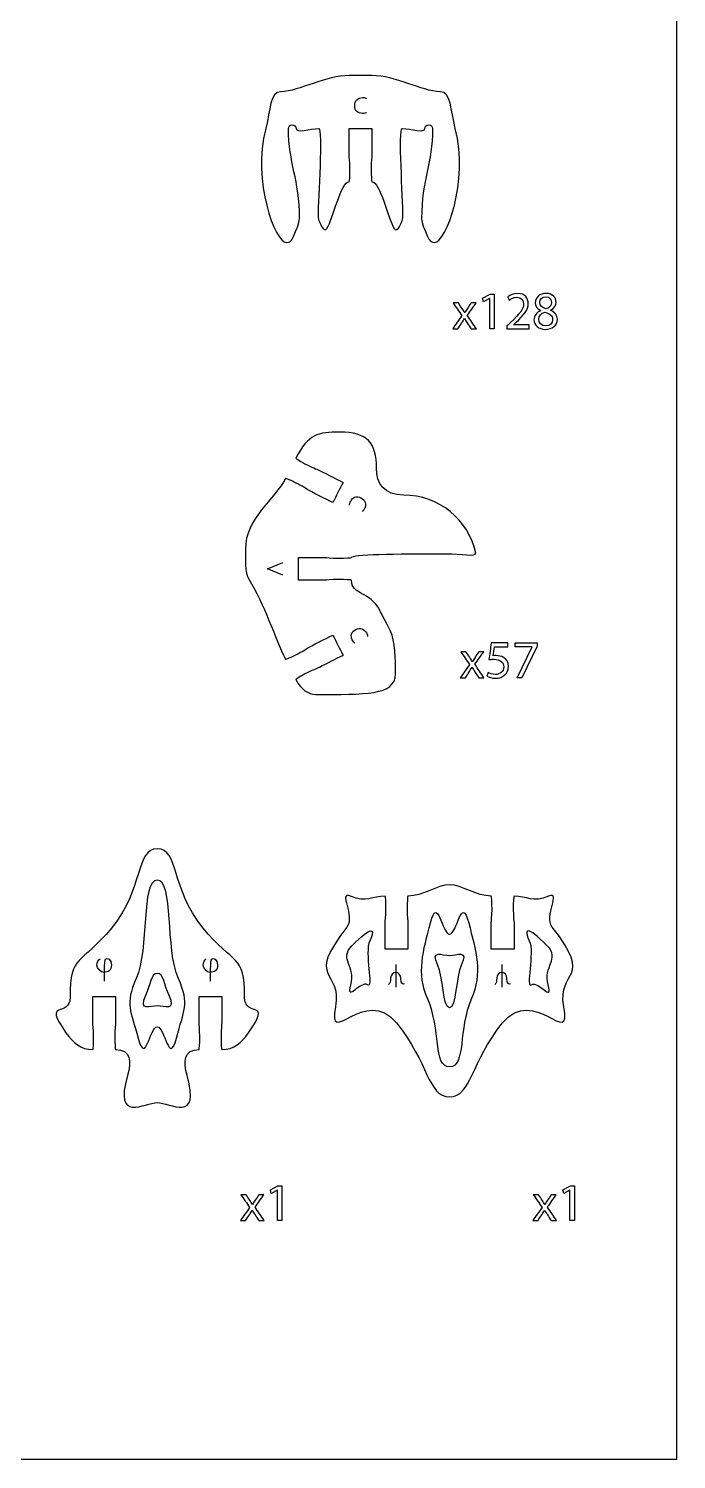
# Model space of a CAD drawing. Extents: x 0 to 1000, y 0 to 600.
# Drawn here: x 100.7 to 186.1, y 134.5 to 323.1 of the extents above; entities that cross this region are included whole.
import ezdxf

# ---------------------------------------------------------------- set-up
doc = ezdxf.new("R2010")
doc.units = 0
doc.header["$MEASUREMENT"] = 0
doc.layers.add('DEFAULT', color=7, linetype='CONTINUOUS')

msp = doc.modelspace()

# ---------------------------------------------------------------- linework, layer by layer
at = {"layer": 'DEFAULT', "color": 250}
for points in [[(166.14, 570.05), (186.14, 570.05), (186.14, 134.45), (20.05, 134.45), (20.05, 570.05), (40.56, 570.05)], [(134.26, 251), (132.24, 251.84), (134.26, 252.69)], [(149.14, 199.7), (149.14, 196.7)], [(163.13, 199.7), (163.13, 196.7)]]:
    msp.add_lwpolyline(points, dxfattribs=at)
for points in [[(161.52, 287.49), (161.51, 287.49), (160.71, 287.06), (160.59, 287.54), (161.59, 288.07), (162.12, 288.07), (162.12, 283.49), (161.52, 283.49)], [(167.77, 242.08), (167.77, 241.67), (165.77, 237.49), (165.13, 237.49), (167.12, 241.55), (167.12, 241.57), (164.88, 241.57), (164.88, 242.08)], [(133.53, 169.94), (133.52, 169.94), (132.72, 169.51), (132.6, 169.98), (133.6, 170.52), (134.13, 170.52), (134.13, 165.93), (133.53, 165.93)], [(172.09, 169.94), (172.08, 169.94), (171.28, 169.51), (171.16, 169.98), (172.16, 170.52), (172.69, 170.52), (172.69, 165.93), (172.09, 165.93)]]:
    msp.add_lwpolyline(points, close=True, dxfattribs=at)
at = {"layer": 'DEFAULT', "color": 1}
for points, knots in [([(142.99, 302.88), (141.91, 302.88), (140.89, 298.06), (140.06, 296.71), (139.63, 295.99), (138.89, 297.82), (138.89, 298.39), (138.89, 300.6), (139.54, 309.88), (138.99, 309.88), (137.84, 309.88), (135.99, 309.25), (135.99, 309.88), (135.99, 310.16), (135.77, 310.38), (135.49, 310.38), (135.22, 310.38), (134.99, 310.16), (134.99, 309.88), (134.99, 305.28), (136.44, 303.23), (136.44, 298.04), (136.44, 297.39), (135.94, 296.38), (135.74, 295.88), (135.52, 295.32), (135.3, 294.87), (134.74, 294.87), (133.22, 294.87), (130.18, 302.93), (131.99, 309.88), (132.64, 312.38), (132.51, 314.7), (133.99, 314.74), (136.43, 314.82), (139.95, 316.88), (142.99, 316.88), (143.99, 316.88), (144.99, 316.88), (145.99, 316.88), (149.03, 316.88), (152.55, 314.82), (154.99, 314.74), (156.47, 314.7), (156.34, 312.38), (156.99, 309.88), (158.81, 302.93), (155.76, 294.87), (154.24, 294.87), (153.68, 294.87), (153.46, 295.32), (153.24, 295.88), (153.04, 296.38), (152.54, 297.39), (152.54, 298.04), (152.54, 303.23), (153.99, 305.28), (153.99, 309.88), (153.99, 310.16), (153.77, 310.38), (153.49, 310.38), (153.22, 310.38), (152.99, 310.16), (152.99, 309.88), (152.99, 309.25), (151.14, 309.88), (149.99, 309.88), (149.44, 309.88), (150.09, 300.6), (150.09, 298.39), (150.09, 297.82), (149.35, 295.99), (148.92, 296.71), (148.1, 298.06), (147.08, 302.88), (145.99, 302.88), (145.94, 302.88), (145.89, 303.67), (145.89, 304.63), (145.89, 305.6), (145.99, 306.21), (145.99, 306.38), (145.99, 307.55), (145.99, 308.72), (145.99, 309.88), (144.99, 309.88), (143.99, 309.88), (142.99, 309.88), (142.99, 308.72), (142.99, 307.55), (142.99, 306.38), (142.99, 306.21), (143.09, 305.6), (143.09, 304.63), (143.09, 303.67), (143.05, 302.88), (142.99, 302.88)], [1, 1, 1, 1, 2, 2, 2, 3, 3, 3, 4, 4, 4, 5, 5, 5, 6, 6, 6, 7, 7, 7, 8, 8, 8, 9, 9, 9, 10, 10, 10, 11, 11, 11, 12, 12, 12, 13, 13, 13, 21.5, 21.5, 21.5, 22.5, 22.5, 22.5, 23.5, 23.5, 23.5, 24.5, 24.5, 24.5, 25.5, 25.5, 25.5, 26.5, 26.5, 26.5, 27.5, 27.5, 27.5, 28.5, 28.5, 28.5, 29.5, 29.5, 29.5, 30.5, 30.5, 30.5, 31.5, 31.5, 31.5, 32.5, 32.5, 32.5, 33.5, 33.5, 33.5, 34.5, 34.5, 34.5, 35.5, 35.5, 35.5, 45.42, 45.42, 45.42, 53.92, 53.92, 53.92, 63.84, 63.84, 63.84, 64.84, 64.84, 64.84, 65.84, 65.84, 65.84, 65.84]), ([(135.96, 266.43), (137.59, 269.6), (138.9, 269.87), (141.75, 269.87), (145.37, 269.87), (146.6, 268.48), (146.6, 265.1), (146.6, 263.11), (147.57, 261.57), (150.18, 261.57), (154.84, 261.57), (158.73, 258.3), (159.69, 253.93), (159.78, 253.4), (157.68, 253.84), (155.83, 253.84), (148.9, 253.84), (143.3, 253.78), (143.3, 253.34), (143.3, 253.29), (142.51, 253.25), (141.55, 253.25), (140.58, 253.25), (139.97, 253.34), (139.79, 253.34), (138.63, 253.34), (137.46, 253.34), (136.29, 253.34), (136.29, 252.34), (136.29, 251.34), (136.29, 250.35), (137.46, 250.35), (138.63, 250.35), (139.79, 250.35), (139.97, 250.35), (140.58, 250.44), (141.55, 250.44), (142.51, 250.44), (143.3, 250.4), (143.3, 250.35), (143.3, 248.32), (145.7, 248.98), (147.06, 246.31), (147.06, 246.31), (147.07, 246.31), (148.43, 243.64), (149.09, 242.33), (149.09, 239.91), (149.09, 237.99), (149.09, 235.11), (145.04, 235.3), (138.57, 235.3), (137.56, 235.3), (136.65, 235.92), (135.96, 237.26), (135.94, 237.31), (136.61, 237.71), (137.47, 238.15), (138.34, 238.59), (138.92, 238.78), (139.08, 238.86), (139.86, 239.25), (142.2, 240.45), (142.2, 240.45), (141.74, 241.34), (141.28, 242.23), (140.83, 243.12), (140.83, 243.12), (138.49, 241.93), (137.71, 241.53), (137.56, 241.45), (137.06, 241.08), (136.2, 240.64), (135.34, 240.2), (134.62, 239.89), (134.6, 239.94), (133.23, 242.61), (131.77, 247.34), (129.74, 250.5), (129.25, 251.25), (129.3, 253.38), (129.3, 254.42), (129.3, 258.49), (133.23, 261.08), (134.6, 263.75), (134.62, 263.8), (135.34, 263.49), (136.2, 263.04), (137.06, 262.61), (137.56, 262.24), (137.71, 262.16), (138.49, 261.76), (140.83, 260.57), (140.83, 260.57), (141.28, 261.46), (141.74, 262.35), (142.2, 263.24), (142.2, 263.24), (139.86, 264.43), (139.08, 264.83), (138.92, 264.91), (138.34, 265.1), (137.47, 265.54), (136.61, 265.98), (135.94, 266.38), (135.96, 266.43)], [1, 1, 1, 1, 2, 2, 2, 3, 3, 3, 4, 4, 4, 5, 5, 5, 6, 6, 6, 7, 7, 7, 8, 8, 8, 9, 9, 9, 18.92, 18.92, 18.92, 27.42, 27.42, 27.42, 37.34, 37.34, 37.34, 38.34, 38.34, 38.34, 39.34, 39.34, 39.34, 40.34, 40.34, 40.34, 41.34, 41.34, 41.34, 42.34, 42.34, 42.34, 43.34, 43.34, 43.34, 44.34, 44.34, 44.34, 45.34, 45.34, 45.34, 46.34, 46.34, 46.34, 47.34, 47.34, 47.34, 55.845472, 55.845472, 55.845472, 56.845472, 56.845472, 56.845472, 57.845472, 57.845472, 57.845472, 58.845472, 58.845472, 58.845472, 59.845472, 59.845472, 59.845472, 60.845472, 60.845472, 60.845472, 61.845472, 61.845472, 61.845472, 62.845472, 62.845472, 62.845472, 63.845472, 63.845472, 63.845472, 64.845472, 64.845472, 64.845472, 73.351835, 73.351835, 73.351835, 74.351835, 74.351835, 74.351835, 75.351835, 75.351835, 75.351835, 76.351835, 76.351835, 76.351835, 76.351835]), ([(117.69, 181.48), (116.06, 181.48), (111.92, 178.74), (113.77, 185.04), (114.32, 186.92), (114.16, 188.47), (112.19, 188.47), (112.14, 188.47), (112.09, 189.26), (112.09, 190.23), (112.09, 191.19), (112.19, 191.8), (112.19, 191.98), (112.19, 193.14), (112.19, 194.31), (112.19, 195.48), (111.19, 195.48), (110.19, 195.48), (109.19, 195.48), (109.19, 194.31), (109.19, 193.14), (109.19, 191.98), (109.19, 191.8), (109.29, 191.19), (109.29, 190.23), (109.29, 189.26), (109.25, 188.47), (109.19, 188.47), (107.53, 188.47), (106.61, 189.35), (105.65, 190.7), (102.42, 195.27), (106.19, 192.52), (106.19, 195.39), (106.19, 201.19), (107.55, 199.46), (111.69, 204.54), (115.94, 209.75), (114.8, 214.94), (117.69, 214.94), (120.58, 214.94), (119.44, 209.75), (123.69, 204.54), (127.83, 199.46), (129.19, 201.19), (129.19, 195.39), (129.19, 192.52), (132.96, 195.27), (129.72, 190.7), (128.76, 189.35), (127.85, 188.47), (126.19, 188.47), (126.13, 188.47), (126.09, 189.26), (126.09, 190.23), (126.09, 191.19), (126.19, 191.8), (126.19, 191.98), (126.19, 193.14), (126.19, 194.31), (126.19, 195.48), (125.19, 195.48), (124.19, 195.48), (123.19, 195.48), (123.19, 194.31), (123.19, 193.14), (123.19, 191.98), (123.19, 191.8), (123.29, 191.19), (123.29, 190.23), (123.29, 189.26), (123.24, 188.47), (123.19, 188.47), (121.22, 188.47), (121.06, 186.92), (121.61, 185.04), (123.46, 178.74), (119.32, 181.48), (117.69, 181.48)], [1, 1, 1, 1, 2, 2, 2, 3, 3, 3, 4, 4, 4, 5, 5, 5, 14.92, 14.92, 14.92, 23.43, 23.43, 23.43, 33.35, 33.35, 33.35, 34.35, 34.35, 34.35, 35.35, 35.35, 35.35, 36.35, 36.35, 36.35, 37.35, 37.35, 37.35, 38.35, 38.35, 38.35, 39.35, 39.35, 39.35, 40.35, 40.35, 40.35, 41.35, 41.35, 41.35, 42.35, 42.35, 42.35, 43.35, 43.35, 43.35, 44.35, 44.35, 44.35, 45.35, 45.35, 45.35, 55.27, 55.27, 55.27, 63.78, 63.78, 63.78, 73.7, 73.7, 73.7, 74.7, 74.7, 74.7, 75.7, 75.7, 75.7, 76.7, 76.7, 76.7, 77.7, 77.7, 77.7, 77.7]), ([(171.3, 194.12), (172.35, 188.42), (167.37, 197.07), (163.23, 191.99), (158.98, 186.78), (159.11, 182.25), (156.23, 182.24), (153.35, 182.25), (153.48, 186.78), (149.24, 191.99), (145.1, 197.07), (140.11, 188.42), (141.17, 194.12), (142.11, 199.16), (137.03, 197.39), (142.69, 204.62), (143.84, 206.09), (141.43, 209.43), (143.18, 208.68), (145.22, 207.8), (146.08, 208.7), (147.73, 208.7), (147.79, 208.7), (147.84, 207.92), (147.84, 206.95), (147.84, 205.98), (147.73, 205.37), (147.73, 205.2), (147.73, 204.03), (147.73, 202.87), (147.73, 201.7), (148.74, 201.7), (149.74, 201.7), (150.74, 201.7), (150.74, 202.87), (150.74, 204.03), (150.74, 205.2), (150.74, 205.37), (150.63, 205.98), (150.63, 206.95), (150.63, 207.92), (150.68, 208.7), (150.74, 208.7), (152.71, 208.7), (154.6, 210.2), (156.23, 210.2), (157.87, 210.2), (159.76, 208.7), (161.73, 208.7), (161.79, 208.7), (161.83, 207.92), (161.83, 206.95), (161.83, 205.98), (161.73, 205.37), (161.73, 205.2), (161.73, 204.03), (161.73, 202.87), (161.73, 201.7), (162.73, 201.7), (163.73, 201.7), (164.73, 201.7), (164.73, 202.87), (164.73, 204.03), (164.73, 205.2), (164.73, 205.37), (164.63, 205.98), (164.63, 206.95), (164.63, 207.92), (164.67, 208.7), (164.73, 208.7), (166.39, 208.7), (167.24, 207.8), (169.29, 208.68), (171.03, 209.43), (168.63, 206.09), (169.77, 204.62), (175.43, 197.39), (170.35, 199.16), (171.3, 194.12)], [1, 1, 1, 1, 2, 2, 2, 3, 3, 3, 4, 4, 4, 5, 5, 5, 6, 6, 6, 7, 7, 7, 8, 8, 8, 9, 9, 9, 10, 10, 10, 19.92, 19.92, 19.92, 28.43, 28.43, 28.43, 38.35, 38.35, 38.35, 39.35, 39.35, 39.35, 40.35, 40.35, 40.35, 41.35, 41.35, 41.35, 42.35, 42.35, 42.35, 43.35, 43.35, 43.35, 44.35, 44.35, 44.35, 54.27, 54.27, 54.27, 62.78, 62.78, 62.78, 72.7, 72.7, 72.7, 73.7, 73.7, 73.7, 74.7, 74.7, 74.7, 75.7, 75.7, 75.7, 76.7, 76.7, 76.7, 77.7, 77.7, 77.7, 77.7])]:
    msp.add_open_spline(points, degree=3, knots=knots, dxfattribs=at)
at = {"layer": 'DEFAULT', "color": 250}
for points, knots in [([(145.26, 311.98), (145.16, 311.93), (144.97, 311.88), (144.72, 311.88), (144.15, 311.88), (143.72, 312.24), (143.72, 312.9), (143.72, 313.54), (144.15, 313.97), (144.78, 313.97), (145.03, 313.97), (145.19, 313.91), (145.26, 313.88)], [0, 0, 0, 0, 1, 1, 1, 2, 2, 2, 3, 3, 3, 4, 4, 4, 4]), ([(157.39, 286.9), (157.56, 286.66), (157.72, 286.41), (157.88, 286.17), (158.01, 285.98), (158.11, 285.8), (158.23, 285.61), (158.23, 285.61), (158.24, 285.61), (158.25, 285.61), (158.36, 285.82), (158.47, 285.99), (158.59, 286.17), (158.75, 286.42), (158.91, 286.66), (159.07, 286.9), (159.29, 286.9), (159.51, 286.9), (159.74, 286.9), (159.35, 286.35), (158.96, 285.8), (158.57, 285.25), (158.97, 284.66), (159.37, 284.07), (159.77, 283.49), (159.54, 283.49), (159.3, 283.49), (159.07, 283.49), (158.9, 283.74), (158.73, 284), (158.56, 284.26), (158.43, 284.45), (158.32, 284.64), (158.2, 284.85), (158.19, 284.85), (158.19, 284.85), (158.18, 284.85), (158.07, 284.64), (157.95, 284.46), (157.82, 284.26), (157.66, 284), (157.49, 283.74), (157.33, 283.49), (157.1, 283.49), (156.87, 283.49), (156.64, 283.49), (157.05, 284.07), (157.45, 284.65), (157.86, 285.23), (157.47, 285.79), (157.09, 286.34), (156.7, 286.9), (156.93, 286.9), (157.16, 286.9), (157.39, 286.9)], [0, 0, 0, 0, 2.49699, 2.49699, 2.49699, 3.49699, 3.49699, 3.49699, 3.55699, 3.55699, 3.55699, 4.55699, 4.55699, 4.55699, 7.026266, 7.026266, 7.026266, 8.927266, 8.927266, 8.927266, 14.655941, 14.655941, 14.655941, 20.703255, 20.703255, 20.703255, 22.703255, 22.703255, 22.703255, 25.305785, 25.305785, 25.305785, 26.305785, 26.305785, 26.305785, 26.345785, 26.345785, 26.345785, 27.345785, 27.345785, 27.345785, 29.937456, 29.937456, 29.937456, 31.878456, 31.878456, 31.878456, 37.900403, 37.900403, 37.900403, 43.665425, 43.665425, 43.665425, 45.625425, 45.625425, 45.625425, 45.625425]), ([(163.79, 283.49), (163.79, 283.61), (163.79, 283.74), (163.79, 283.87), (163.95, 284.03), (164.12, 284.18), (164.28, 284.34), (165.45, 285.46), (165.98, 286.05), (165.99, 286.74), (165.99, 287.21), (165.76, 287.64), (165.08, 287.64), (164.66, 287.64), (164.31, 287.42), (164.1, 287.25), (164.04, 287.39), (163.97, 287.54), (163.91, 287.69), (164.22, 287.95), (164.67, 288.15), (165.2, 288.15), (166.19, 288.15), (166.61, 287.47), (166.61, 286.82), (166.61, 285.97), (165.99, 285.29), (165.03, 284.35), (164.9, 284.24), (164.78, 284.13), (164.66, 284.02), (164.66, 284.01), (164.66, 284.01), (164.66, 284), (165.35, 284), (166.03, 284), (166.72, 284), (166.72, 283.83), (166.72, 283.66), (166.72, 283.49), (165.74, 283.49), (164.77, 283.49), (163.79, 283.49)], [8.302, 8.302, 8.302, 8.302, 9.383, 9.383, 9.383, 11.306538, 11.306538, 11.306538, 12.306538, 12.306538, 12.306538, 13.306538, 13.306538, 13.306538, 14.306538, 14.306538, 14.306538, 15.667127, 15.667127, 15.667127, 16.667127, 16.667127, 16.667127, 17.667127, 17.667127, 17.667127, 18.667127, 18.667127, 18.667127, 20.082471, 20.082471, 20.082471, 20.123471, 20.123471, 20.123471, 25.965471, 25.965471, 25.965471, 27.425471, 27.425471, 27.425471, 35.727471, 35.727471, 35.727471, 35.727471]), ([(167.36, 284.65), (167.36, 285.23), (167.7, 285.64), (168.27, 285.88), (168.26, 285.89), (168.26, 285.89), (168.26, 285.9), (167.75, 286.14), (167.53, 286.53), (167.53, 286.93), (167.53, 287.66), (168.15, 288.15), (168.95, 288.15), (169.84, 288.15), (170.28, 287.59), (170.28, 287.02), (170.28, 286.63), (170.09, 286.22), (169.53, 285.95), (169.53, 285.94), (169.53, 285.94), (169.53, 285.93), (170.1, 285.7), (170.45, 285.3), (170.45, 284.74), (170.45, 283.95), (169.77, 283.41), (168.89, 283.41), (167.93, 283.41), (167.36, 283.98), (167.36, 284.65)], [1, 1, 1, 1, 2, 2, 2, 2.063246, 2.063246, 2.063246, 3.063246, 3.063246, 3.063246, 4.063246, 4.063246, 4.063246, 5.063246, 5.063246, 5.063246, 6.063246, 6.063246, 6.063246, 6.123246, 6.123246, 6.123246, 7.123246, 7.123246, 7.123246, 8.123246, 8.123246, 8.123246, 9.123246, 9.123246, 9.123246, 9.123246]), ([(168.12, 286.97), (168.12, 286.51), (168.46, 286.27), (168.99, 286.13), (169.39, 286.26), (169.69, 286.54), (169.69, 286.96), (169.69, 287.33), (169.47, 287.71), (168.91, 287.71), (168.4, 287.71), (168.12, 287.37), (168.12, 286.97)], [1, 1, 1, 1, 2, 2, 2, 3, 3, 3, 4, 4, 4, 5, 5, 5, 5]), ([(169.82, 284.68), (169.82, 285.24), (169.44, 285.5), (168.82, 285.68), (168.28, 285.53), (167.99, 285.17), (167.99, 284.74), (167.97, 284.27), (168.32, 283.86), (168.91, 283.86), (169.47, 283.86), (169.82, 284.21), (169.82, 284.68)], [1, 1, 1, 1, 2, 2, 2, 3, 3, 3, 4, 4, 4, 5, 5, 5, 5]), ([(143.03, 260.26), (143.03, 260.37), (143.08, 260.56), (143.19, 260.78), (143.45, 261.29), (143.96, 261.51), (144.55, 261.21), (145.12, 260.92), (145.3, 260.34), (145.02, 259.78), (144.9, 259.56), (144.78, 259.44), (144.72, 259.4)], [0, 0, 0, 0, 1, 1, 1, 2, 2, 2, 3, 3, 3, 4, 4, 4, 4]), ([(143.73, 242.06), (143.64, 242.13), (143.51, 242.28), (143.4, 242.5), (143.14, 243), (143.26, 243.55), (143.85, 243.85), (144.42, 244.14), (144.99, 243.95), (145.28, 243.39), (145.39, 243.17), (145.42, 243), (145.42, 242.93)], [0, 0, 0, 0, 1, 1, 1, 2, 2, 2, 3, 3, 3, 4, 4, 4, 4]), ([(163.91, 241.56), (163.33, 241.56), (162.74, 241.56), (162.16, 241.56), (162.1, 241.17), (162.04, 240.77), (161.98, 240.38), (162.09, 240.4), (162.19, 240.41), (162.36, 240.41), (162.71, 240.41), (163.06, 240.33), (163.35, 240.16), (163.71, 239.96), (164, 239.56), (164, 238.98), (164, 238.09), (163.29, 237.42), (162.29, 237.42), (161.79, 237.42), (161.37, 237.56), (161.15, 237.7), (161.2, 237.86), (161.26, 238.01), (161.31, 238.17), (161.5, 238.06), (161.87, 237.92), (162.29, 237.92), (162.87, 237.92), (163.37, 238.3), (163.37, 238.91), (163.37, 239.51), (162.97, 239.93), (162.05, 239.93), (161.79, 239.93), (161.59, 239.9), (161.42, 239.88), (161.52, 240.61), (161.62, 241.35), (161.72, 242.08), (162.45, 242.08), (163.18, 242.08), (163.91, 242.08), (163.91, 241.91), (163.91, 241.73), (163.91, 241.56)], [1.48, 1.48, 1.48, 1.48, 6.441, 6.441, 6.441, 9.819207, 9.819207, 9.819207, 10.819207, 10.819207, 10.819207, 11.819207, 11.819207, 11.819207, 12.819207, 12.819207, 12.819207, 13.819207, 13.819207, 13.819207, 14.819207, 14.819207, 14.819207, 16.229597, 16.229597, 16.229597, 17.229597, 17.229597, 17.229597, 18.229597, 18.229597, 18.229597, 19.229597, 19.229597, 19.229597, 20.229597, 20.229597, 20.229597, 26.527006, 26.527006, 26.527006, 32.748006, 32.748006, 32.748006, 34.228006, 34.228006, 34.228006, 34.228006]), ([(158.39, 240.91), (158.56, 240.67), (158.72, 240.42), (158.88, 240.18), (159.01, 239.99), (159.11, 239.81), (159.23, 239.62), (159.23, 239.62), (159.24, 239.62), (159.25, 239.62), (159.36, 239.82), (159.47, 240), (159.59, 240.18), (159.75, 240.43), (159.91, 240.67), (160.07, 240.91), (160.29, 240.91), (160.51, 240.91), (160.74, 240.91), (160.35, 240.36), (159.96, 239.81), (159.57, 239.26), (159.97, 238.67), (160.37, 238.08), (160.77, 237.49), (160.54, 237.49), (160.3, 237.49), (160.07, 237.49), (159.9, 237.75), (159.73, 238.01), (159.56, 238.26), (159.43, 238.46), (159.32, 238.65), (159.2, 238.86), (159.19, 238.86), (159.19, 238.86), (159.18, 238.86), (159.07, 238.65), (158.95, 238.47), (158.82, 238.26), (158.66, 238.01), (158.49, 237.75), (158.33, 237.49), (158.1, 237.49), (157.87, 237.49), (157.64, 237.49), (158.05, 238.08), (158.45, 238.66), (158.86, 239.24), (158.47, 239.8), (158.09, 240.35), (157.7, 240.91), (157.93, 240.91), (158.16, 240.91), (158.39, 240.91)], [0, 0, 0, 0, 2.49699, 2.49699, 2.49699, 3.49699, 3.49699, 3.49699, 3.55699, 3.55699, 3.55699, 4.55699, 4.55699, 4.55699, 7.026817, 7.026817, 7.026817, 8.926817, 8.926817, 8.926817, 14.655492, 14.655492, 14.655492, 20.703931, 20.703931, 20.703931, 22.704931, 22.704931, 22.704931, 25.30746, 25.30746, 25.30746, 26.30746, 26.30746, 26.30746, 26.34746, 26.34746, 26.34746, 27.34746, 27.34746, 27.34746, 29.939132, 29.939132, 29.939132, 31.880132, 31.880132, 31.880132, 37.902079, 37.902079, 37.902079, 43.667101, 43.667101, 43.667101, 45.627101, 45.627101, 45.627101, 45.627101]), ([(110.71, 197.48), (110.71, 197.98), (110.68, 200.22), (110.87, 200.41), (111.07, 200.61), (111.65, 200.38), (111.65, 199.64), (111.65, 198.9), (111.16, 198.65), (110.67, 198.65), (110.18, 198.65), (109.73, 199.19), (109.73, 199.59), (109.73, 200), (109.95, 200.29), (110.14, 200.42)], [0, 0, 0, 0, 1, 1, 1, 2, 2, 2, 3, 3, 3, 4, 4, 4, 5, 5, 5, 5]), ([(124.7, 197.48), (124.7, 197.98), (124.68, 200.22), (124.87, 200.41), (125.06, 200.61), (125.65, 200.38), (125.65, 199.64), (125.65, 198.9), (125.16, 198.65), (124.67, 198.65), (124.18, 198.65), (123.73, 199.19), (123.73, 199.59), (123.73, 200), (123.95, 200.29), (124.14, 200.42)], [0, 0, 0, 0, 1, 1, 1, 2, 2, 2, 3, 3, 3, 4, 4, 4, 5, 5, 5, 5]), ([(150.28, 197.16), (150.07, 197.06), (149.8, 197.06), (149.8, 197.84), (149.8, 198.33), (149.5, 198.64), (149.14, 198.64), (148.78, 198.64), (148.46, 198.31), (148.46, 197.93), (148.46, 197.54), (148.41, 197.13), (148.19, 197.06)], [0, 0, 0, 0, 1, 1, 1, 2, 2, 2, 3, 3, 3, 4, 4, 4, 4]), ([(164.27, 197.16), (164.06, 197.06), (163.8, 197.06), (163.8, 197.84), (163.8, 198.33), (163.49, 198.64), (163.14, 198.64), (162.78, 198.64), (162.45, 198.31), (162.45, 197.93), (162.45, 197.54), (162.41, 197.13), (162.19, 197.06)], [0, 0, 0, 0, 1, 1, 1, 2, 2, 2, 3, 3, 3, 4, 4, 4, 4]), ([(129.41, 169.34), (129.57, 169.1), (129.73, 168.86), (129.89, 168.61), (130.02, 168.42), (130.13, 168.24), (130.24, 168.05), (130.25, 168.05), (130.25, 168.05), (130.26, 168.05), (130.37, 168.26), (130.49, 168.43), (130.6, 168.62), (130.76, 168.86), (130.92, 169.1), (131.08, 169.34), (131.3, 169.34), (131.52, 169.34), (131.75, 169.34), (131.36, 168.79), (130.97, 168.24), (130.58, 167.69), (130.98, 167.1), (131.38, 166.52), (131.78, 165.93), (131.55, 165.93), (131.31, 165.93), (131.08, 165.93), (130.91, 166.19), (130.74, 166.44), (130.58, 166.7), (130.44, 166.9), (130.33, 167.09), (130.21, 167.29), (130.21, 167.29), (130.2, 167.29), (130.2, 167.29), (130.08, 167.09), (129.96, 166.9), (129.84, 166.7), (129.67, 166.44), (129.51, 166.19), (129.34, 165.93), (129.11, 165.93), (128.89, 165.93), (128.66, 165.93), (129.06, 166.51), (129.47, 167.09), (129.87, 167.67), (129.49, 168.23), (129.1, 168.79), (128.71, 169.34), (128.94, 169.34), (129.17, 169.34), (129.41, 169.34)], [0, 0, 0, 0, 2.49699, 2.49699, 2.49699, 3.49699, 3.49699, 3.49699, 3.55699, 3.55699, 3.55699, 4.55699, 4.55699, 4.55699, 7.026817, 7.026817, 7.026817, 8.926817, 8.926817, 8.926817, 14.655492, 14.655492, 14.655492, 20.703931, 20.703931, 20.703931, 22.704931, 22.704931, 22.704931, 25.30746, 25.30746, 25.30746, 26.30746, 26.30746, 26.30746, 26.34746, 26.34746, 26.34746, 27.34746, 27.34746, 27.34746, 29.939132, 29.939132, 29.939132, 31.880132, 31.880132, 31.880132, 37.902079, 37.902079, 37.902079, 43.667101, 43.667101, 43.667101, 45.627101, 45.627101, 45.627101, 45.627101]), ([(167.96, 169.34), (168.12, 169.1), (168.29, 168.86), (168.45, 168.61), (168.58, 168.42), (168.68, 168.24), (168.79, 168.05), (168.8, 168.05), (168.81, 168.05), (168.82, 168.05), (168.93, 168.26), (169.04, 168.43), (169.15, 168.62), (169.31, 168.86), (169.47, 169.1), (169.63, 169.34), (169.86, 169.34), (170.08, 169.34), (170.3, 169.34), (169.92, 168.79), (169.53, 168.24), (169.14, 167.69), (169.54, 167.1), (169.94, 166.52), (170.34, 165.93), (170.11, 165.93), (169.87, 165.93), (169.63, 165.93), (169.47, 166.19), (169.3, 166.44), (169.13, 166.7), (169, 166.9), (168.89, 167.09), (168.77, 167.29), (168.76, 167.29), (168.76, 167.29), (168.75, 167.29), (168.64, 167.09), (168.52, 166.9), (168.39, 166.7), (168.23, 166.44), (168.06, 166.19), (167.9, 165.93), (167.67, 165.93), (167.44, 165.93), (167.21, 165.93), (167.62, 166.51), (168.02, 167.09), (168.43, 167.67), (168.04, 168.23), (167.66, 168.79), (167.27, 169.34), (167.5, 169.34), (167.73, 169.34), (167.96, 169.34)], [0, 0, 0, 0, 2.49699, 2.49699, 2.49699, 3.49699, 3.49699, 3.49699, 3.55699, 3.55699, 3.55699, 4.55699, 4.55699, 4.55699, 7.026817, 7.026817, 7.026817, 8.926817, 8.926817, 8.926817, 14.655492, 14.655492, 14.655492, 20.703931, 20.703931, 20.703931, 22.704931, 22.704931, 22.704931, 25.30746, 25.30746, 25.30746, 26.30746, 26.30746, 26.30746, 26.34746, 26.34746, 26.34746, 27.34746, 27.34746, 27.34746, 29.939132, 29.939132, 29.939132, 31.880132, 31.880132, 31.880132, 37.902079, 37.902079, 37.902079, 43.667101, 43.667101, 43.667101, 45.627101, 45.627101, 45.627101, 45.627101])]:
    msp.add_open_spline(points, degree=3, knots=knots, dxfattribs=at)
at = {"layer": 'DEFAULT', "color": 5}
for points, knots in [([(120.21, 189.98), (119.24, 186.23), (118.69, 191.48), (117.69, 191.48), (116.69, 191.48), (116.13, 186.23), (115.17, 189.98), (114.22, 193.67), (113.36, 194.39), (114.91, 197.84), (116.64, 201.71), (115.49, 210.8), (117.69, 210.8), (119.89, 210.8), (118.73, 201.71), (120.47, 197.84), (122.01, 194.39), (121.16, 193.67), (120.21, 189.98)], [0, 0, 0, 0, 1, 1, 1, 2, 2, 2, 3, 3, 3, 4, 4, 4, 5, 5, 5, 6, 6, 6, 6]), ([(156.23, 186.2), (158.42, 186.2), (157.35, 191.23), (159.09, 195.1), (160.63, 198.55), (159.7, 201.5), (158.75, 205.19), (157.78, 208.94), (157.23, 203.69), (156.23, 203.69), (155.23, 203.69), (154.67, 208.94), (153.71, 205.19), (152.76, 201.5), (151.82, 198.55), (153.37, 195.1), (155.1, 191.23), (154.03, 186.2), (156.23, 186.2)], [0, 0, 0, 0, 1, 1, 1, 2, 2, 2, 3, 3, 3, 4, 4, 4, 5, 5, 5, 6, 6, 6, 6]), ([(143.35, 202.14), (141.63, 200.38), (143.91, 199.48), (143.22, 197.01), (142.54, 194.54), (144.53, 197.61), (145.4, 197.01), (146.27, 196.41), (144.96, 201.26), (145.71, 202.82), (146.46, 204.38), (146.09, 204.94), (143.35, 202.14)], [0, 0, 0, 0, 1, 1, 1, 2, 2, 2, 3, 3, 3, 4, 4, 4, 4]), ([(169.11, 202.14), (170.83, 200.38), (168.55, 199.48), (169.23, 197.01), (169.92, 194.54), (167.93, 197.61), (167.05, 197.01), (166.18, 196.41), (167.49, 201.26), (166.74, 202.82), (166, 204.38), (166.37, 204.94), (169.11, 202.14)], [0, 0, 0, 0, 1, 1, 1, 2, 2, 2, 3, 3, 3, 4, 4, 4, 4])]:
    msp.add_open_spline(points, degree=3, knots=knots, dxfattribs=at)
at = {"layer": 'DEFAULT', "color": 3}
for points in [[(156.23, 193.98), (157.1, 193.98), (157.1, 198.14), (157.78, 199.57), (158.8, 201.72), (157.16, 200.88), (156.23, 200.88), (155.29, 200.88), (153.65, 201.72), (154.67, 199.57), (155.35, 198.14), (155.36, 193.98), (156.23, 193.98)], [(117.69, 194.29), (116.75, 194.29), (115.11, 193.45), (116.13, 195.6), (116.81, 197.03), (116.82, 198.52), (117.69, 198.52), (118.56, 198.52), (118.56, 197.03), (119.24, 195.6), (120.26, 193.45), (118.62, 194.29), (117.69, 194.29)]]:
    msp.add_open_spline(points, degree=3, knots=[0, 0, 0, 0, 1, 1, 1, 2, 2, 2, 3, 3, 3, 4, 4, 4, 4], dxfattribs=at)

doc.saveas('drawing.dxf')
